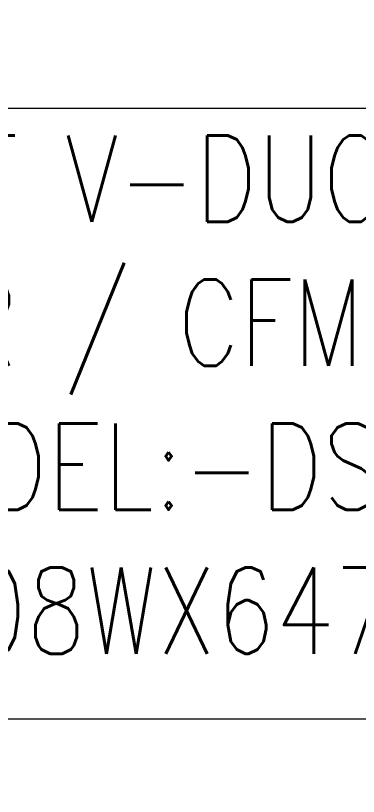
# Model space of a CAD drawing. Header units: millimetres. Extents: x 148480 to 578986, y 39883 to 155062.
# Drawn here: x 234858 to 235652, y 115518 to 117326 of the extents above; entities that cross this region are included whole.
import ezdxf

# ---------------------------------------------------------------- set-up
doc = ezdxf.new("R2010")
doc.units = ezdxf.units.MM
doc.linetypes.add('HIDDEN', pattern=[0.375, 0.25, -0.125])
doc.layers.add('Flooring', color=44, linetype='Continuous')
doc.layers.add('Layer4', color=6, linetype='Continuous')
doc.layers.add('M-HVAC-EQUIP TEXT', color=7, linetype='Continuous', lineweight=0)
doc.layers.add('VRF -COPPER PIPE', color=4, linetype='Continuous', lineweight=9)
doc.styles.add('HVAC TEXT', font='Romans.shx', dxfattribs={"width": 0.8, "height": 100})

# ---------------------------------------------------------------- blocks, each defined once
blk = doc.blocks.new('GFC1')
at = {"layer": 'Flooring', "color": 8, "linetype": 'HIDDEN', "ltscale": 1500}
blk.add_lwpolyline([(328672.2, 130068.3, 1.540604), (310717.1, 129143.3, 0.119203), (311634.4, 128071.9, -0.704413), (307490.1, 113767.5)], format="xyb", dxfattribs=at)

msp = doc.modelspace()

# ---------------------------------------------------------------- block references
at = {"layer": 'Layer4', "linetype": 'Continuous', "rotation": 360}
msp.add_blockref('GFC1', (-72632.4, -986), dxfattribs=at)

# ---------------------------------------------------------------- next in the draw order: linework, layer by layer
at = {"layer": 'VRF -COPPER PIPE', "color": 0}
msp.add_lwpolyline([(234414.7, 117111.7), (237151.3, 117111.7), (237151.3, 115696.4), (234414.7, 115696.4)], close=True, dxfattribs=at)

# ---------------------------------------------------------------- next in the draw order: texts
at = {"layer": 'M-HVAC-EQUIP TEXT', "color": 0, "insert": (234471.6, 117048.3), "char_height": 200, "width": 2764.508, "attachment_point": 1, "style": 'HVAC TEXT'}
msp.add_mtext('{\\H0.99999x;VRF V-DUCTABLE IDU\\P8TR / CFM-3100\\PMODEL:-DSD-96\\P1508WX647DX538H}', dxfattribs=at)

doc.saveas('drawing.dxf')
